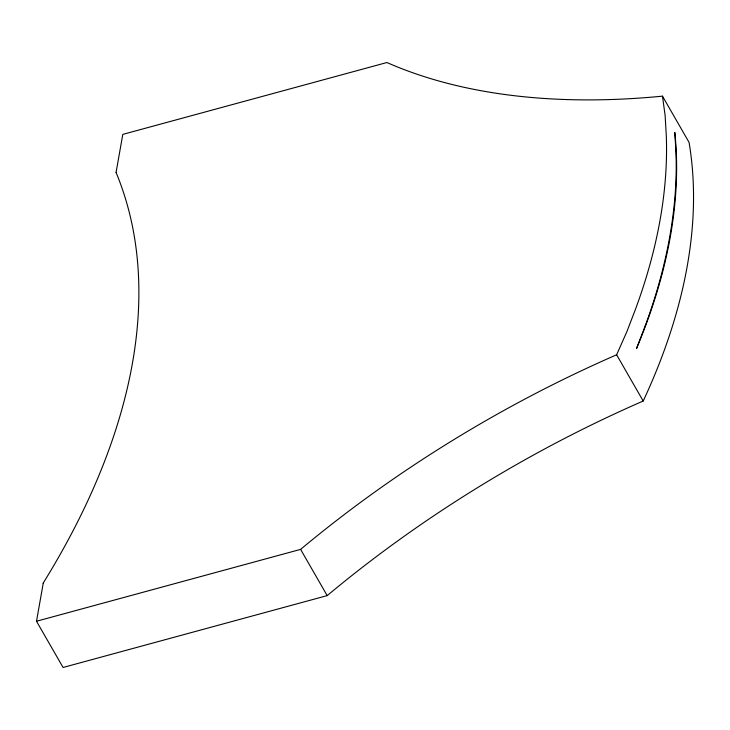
<?xml version="1.0" encoding="UTF-8"?>
<svg xmlns="http://www.w3.org/2000/svg" width="730" height="730" viewBox="0 0 730 730"><rect width="100%" height="100%" fill="white"/><g stroke="black" fill="none" stroke-linecap="round" stroke-linejoin="round"><path stroke-width="1.09" d="M116.07 172.426L122.804 134.384L386.909 62.524A749.226 418.965 -29.9 0 0 662.475 96.15L689.056 142.377A856.929 479.19 -29.9 0 1 643.212 401.016A749.226 418.965 -29.9 0 0 327.186 595.616L63.081 667.476L36.5 621.248L43.243 583.206M36.5 621.248L300.605 549.38A749.226 418.965 -29.9 0 1 616.622 354.789L626.824 331.785L635.584 309A880.864 492.577 -29.9 0 0 666.298 135.743L665.139 115.65L662.475 96.15M616.622 354.789L643.212 401.016M300.605 549.38L327.186 595.616M116.052 172.435A881.822 493.106 -29.9 0 1 43.116 583.206M645.247 325.817L636.496 348.602A856.929 479.19 -29.9 0 0 674.812 132.458L675.962 152.552A880.864 492.577 -29.9 0 1 645.247 325.817"/></g></svg>
